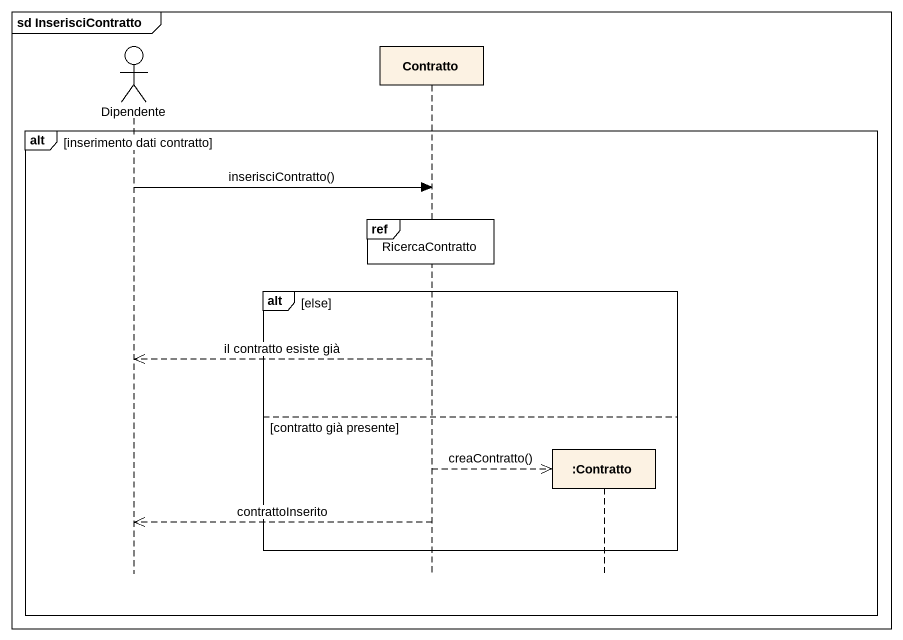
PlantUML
@startuml
mainframe sd InserisciContratto
hide footbox
actor Dipendente
participant Contratto
participant ":Contratto" as Contratto_2

alt inserimento dati contratto
  Dipendente -> Contratto : inserisciContratto()
  ref over Contratto : RicercaContratto
  alt else
    Contratto -->> Dipendente : il contratto esiste già
  else contratto già presente
    Contratto -->> Contratto_2 ** : creaContratto()
    Contratto -->> Dipendente : contrattoInserito
  end
end
@enduml
